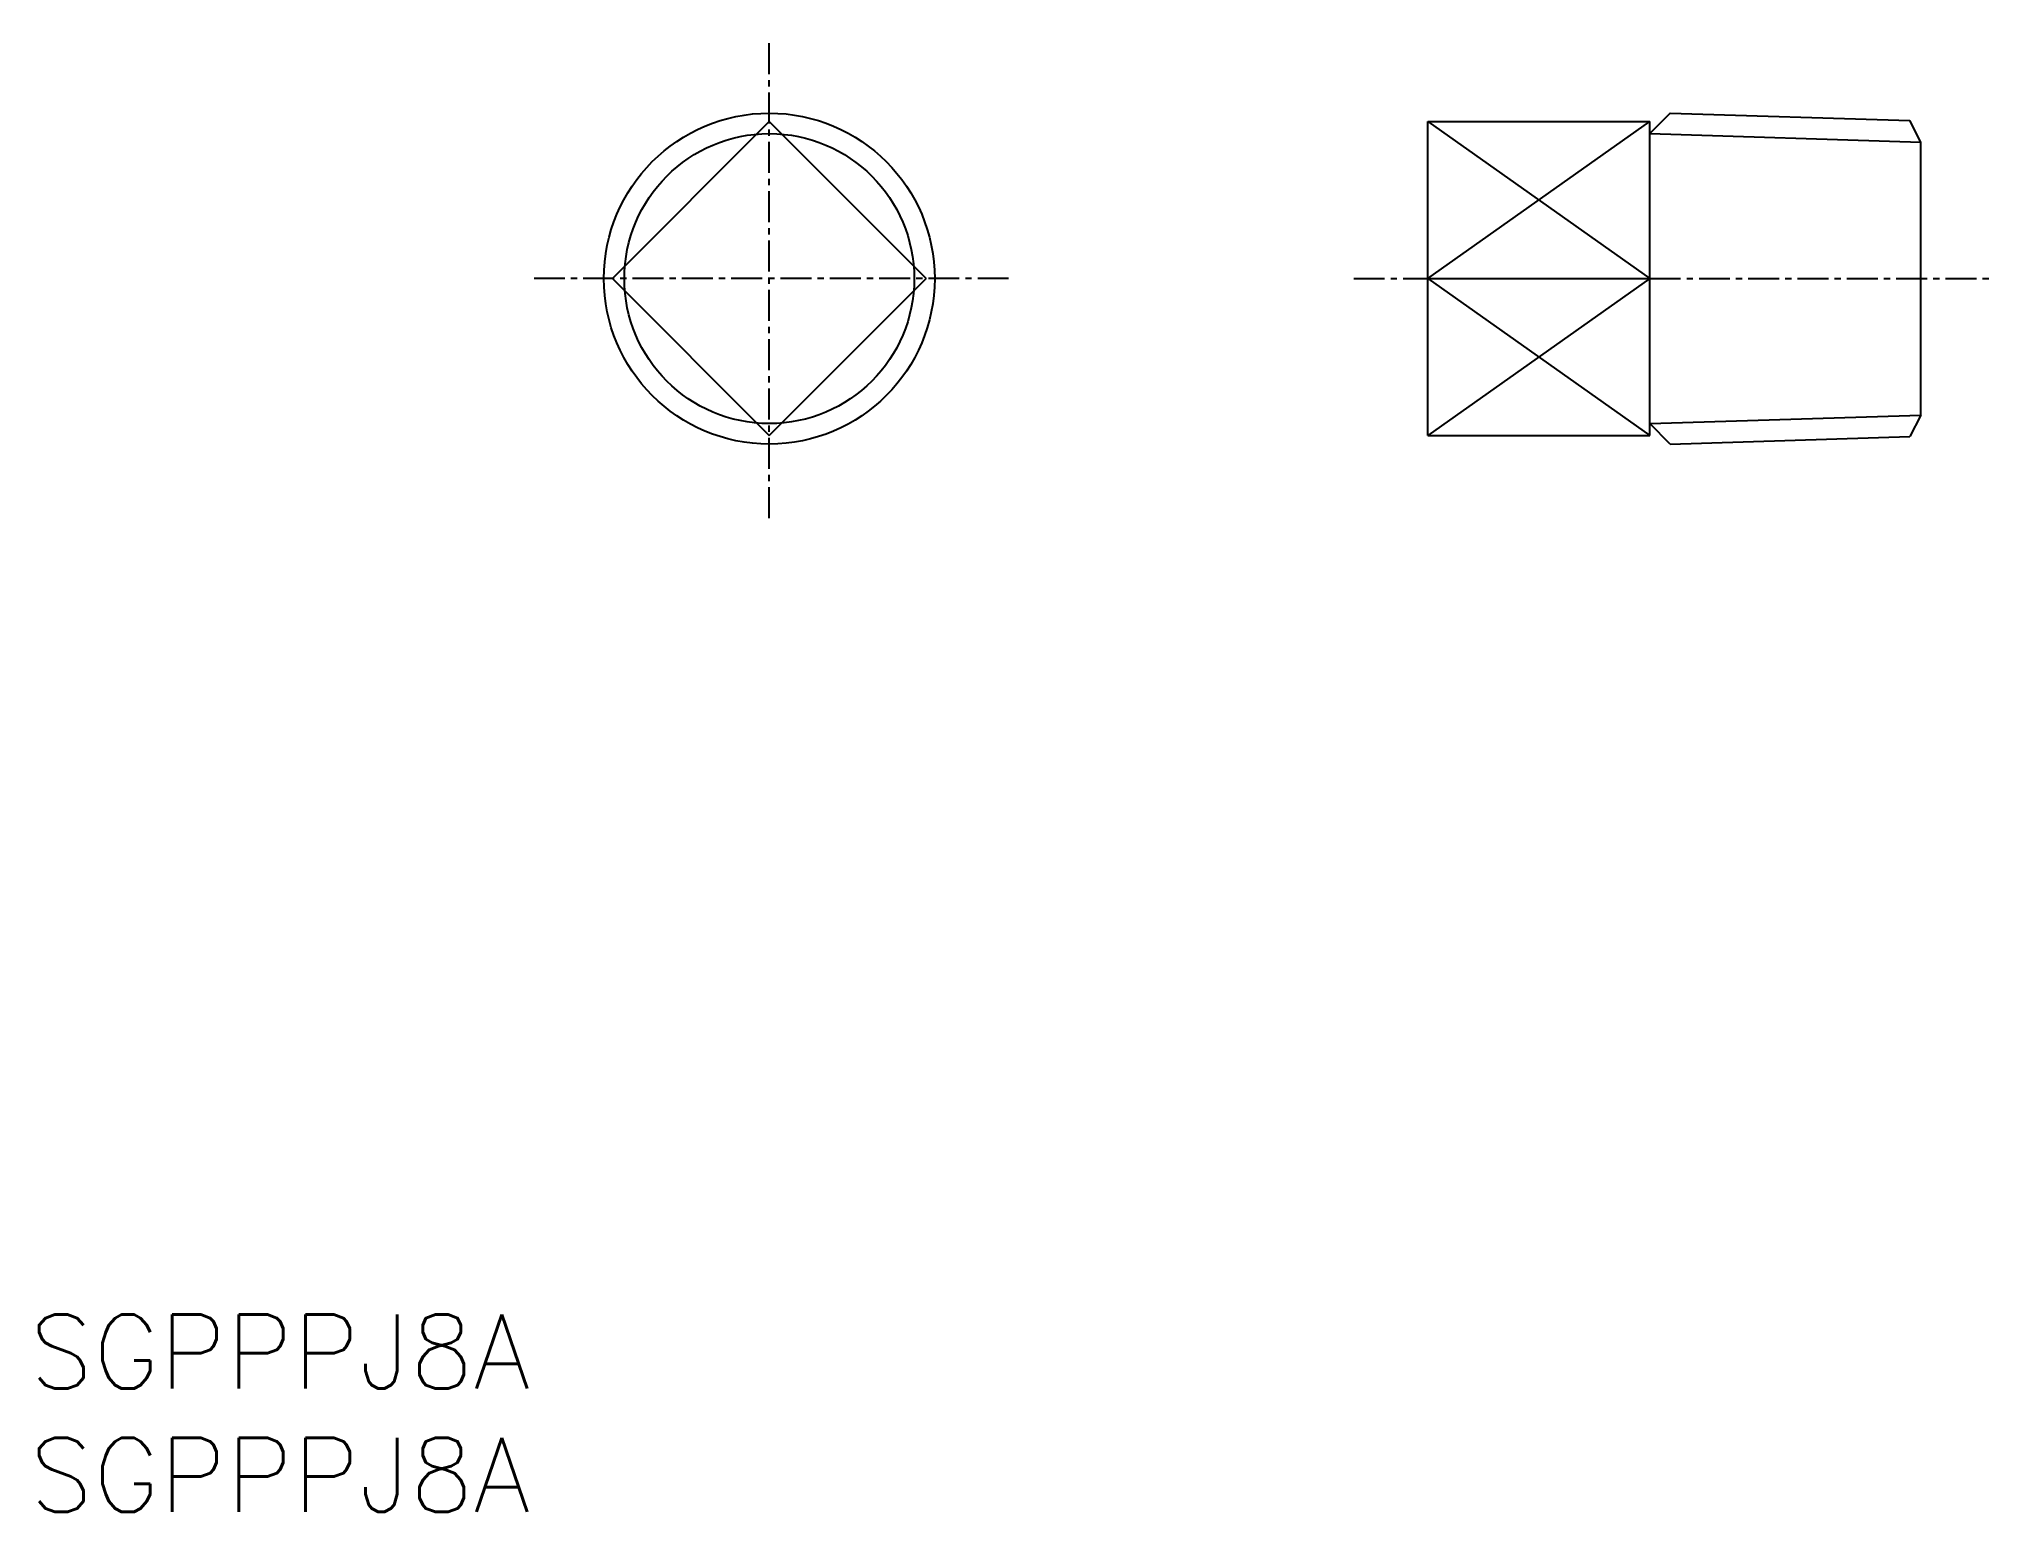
# Model space of a CAD drawing. Extents: x 0.4 to 79.7, y 0 to 59.7.
import ezdxf

# ---------------------------------------------------------------- set-up
doc = ezdxf.new("R2010")
doc.units = 0
doc.linetypes.add('CENTER', pattern=[2, 1.25, -0.25, 0.25, -0.25])
doc.layers.get('0').update_dxf_attribs({"linetype": 'CONTINUOUS'})
doc.layers.add('CENTER', color=1, linetype='CENTER')
doc.styles.get("Standard").update_dxf_attribs({"font": 'txt.shx'})

# ---------------------------------------------------------------- blocks, each defined once
blk = doc.blocks.new('*U3')
at = {"color": 7, "linetype": 'CONTINUOUS'}
blk.add_text('SGPPPJ8A', height=3, dxfattribs=at).set_placement((0, 0))
blk = doc.blocks.new('*U4')
at = {"color": 7, "linetype": 'CONTINUOUS'}
blk.add_text('SGPPPJ8A', height=3, dxfattribs=at).set_placement((0, 5))

msp = doc.modelspace()

# ---------------------------------------------------------------- linework, layer by layer
at = {"color": 7, "linetype": 'CONTINUOUS'}
for p, q in [((30, 56.364), (23.636, 50)), ((30, 56.364), (36.364, 50)), ((56.708, 43.636), (56.708, 56.364)), ((56.708, 56.364), (65.708, 56.364)), ((56.708, 50), (65.708, 56.364)), ((56.708, 56.364), (65.708, 50)), ((66.539, 56.708), (65.708, 55.878)), ((65.708, 43.636), (65.708, 56.364)), ((65.708, 43.636), (65.708, 56.364)), ((66.539, 56.708), (76.256, 56.405)), ((76.708, 55.535), (76.256, 56.405)), ((76.708, 44.465), (76.708, 55.535)), ((23.636, 50), (30, 43.636)), ((30, 43.636), (36.364, 50)), ((56.708, 50), (65.708, 50)), ((65.708, 50), (56.708, 43.636)), ((56.708, 50), (65.708, 43.636)), ((76.708, 44.465), (76.256, 43.595)), ((56.708, 43.636), (65.708, 43.636)), ((66.539, 43.292), (65.708, 44.122)), ((66.539, 43.292), (76.256, 43.595))]:
    msp.add_line(p, q, dxfattribs=at)
at = {"color": 3, "linetype": 'CONTINUOUS'}
for p, q in [((65.708, 55.878), (76.708, 55.535)), ((65.708, 44.122), (76.708, 44.465))]:
    msp.add_line(p, q, dxfattribs=at)
at = {"color": 7, "linetype": 'CONTINUOUS'}
for radius in [6.708, 5.878]:
    msp.add_circle((30, 50), radius, dxfattribs=at)
at = {"layer": 'CENTER', "color": 1, "linetype": 'CENTER'}
for p, q in [((30, 40.292), (30, 59.708)), ((39.708, 50), (20.292, 50)), ((53.708, 50), (79.708, 50))]:
    msp.add_line(p, q, dxfattribs=at)

# ---------------------------------------------------------------- block references
at = {"color": 7, "linetype": 'CONTINUOUS'}
for name in ['*U4', '*U3']:
    msp.add_blockref(name, (0, 0), dxfattribs=at)

doc.saveas('drawing.dxf')
